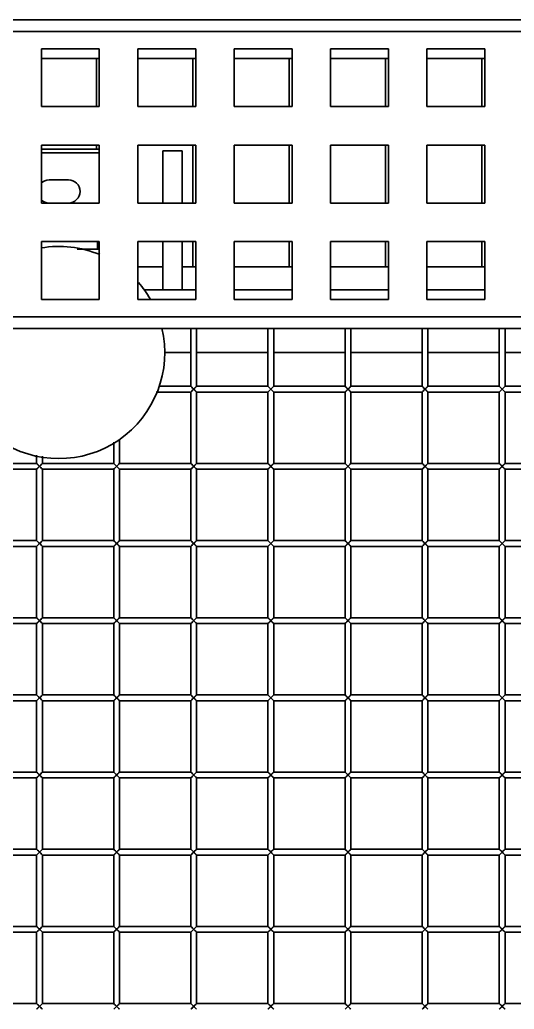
# Model space of a CAD drawing. Header units: millimetres. Extents: x 32496 to 166256, y 3504 to 23939.
# Drawn here: x 72373 to 72629, y 14210 to 14723 of the extents above; entities that cross this region are included whole.
import ezdxf

# ---------------------------------------------------------------- set-up
doc = ezdxf.new("R2010")
doc.units = ezdxf.units.MM
doc.layers.get('0').update_dxf_attribs({"lineweight": 35})

# ---------------------------------------------------------------- blocks, each defined once
blk = doc.blocks.new('8-1250')
at = {"linetype": 'Continuous'}
for p, q in [((-300.63, -32248.79), (-926.63, -32248.79)), ((-926.63, -32254.79), (-300.63, -32254.79)), ((-662.13, -32293.79), (-662.13, -32263.79)), ((-662.13, -32263.79), (-632.13, -32263.79)), ((-632.13, -32263.79), (-632.13, -32293.79)), ((-612.13, -32293.79), (-612.13, -32263.79)), ((-612.13, -32263.79), (-582.13, -32263.79)), ((-582.13, -32263.79), (-582.13, -32293.79)), ((-562.13, -32293.79), (-562.13, -32263.79)), ((-562.13, -32263.79), (-532.13, -32263.79)), ((-532.13, -32263.79), (-532.13, -32293.79)), ((-512.13, -32263.79), (-482.13, -32263.79)), ((-512.13, -32293.79), (-512.13, -32263.79)), ((-482.13, -32263.79), (-482.13, -32293.79)), ((-462.13, -32263.79), (-432.13, -32263.79)), ((-462.13, -32293.79), (-462.13, -32263.79)), ((-432.13, -32263.79), (-432.13, -32293.79)), ((-632.13, -32268.79), (-662.13, -32268.79)), ((-633.63, -32268.79), (-633.63, -32293.79)), ((-582.13, -32268.79), (-612.13, -32268.79)), ((-583.63, -32268.79), (-583.63, -32293.79)), ((-532.13, -32268.79), (-562.13, -32268.79)), ((-533.63, -32268.79), (-533.63, -32293.79)), ((-482.13, -32268.79), (-512.13, -32268.79)), ((-483.63, -32268.79), (-483.63, -32293.79)), ((-432.13, -32268.79), (-462.13, -32268.79)), ((-433.63, -32268.79), (-433.63, -32293.79)), ((-632.13, -32293.79), (-662.13, -32293.79)), ((-582.13, -32293.79), (-612.13, -32293.79)), ((-532.13, -32293.79), (-562.13, -32293.79)), ((-482.13, -32293.79), (-512.13, -32293.79)), ((-432.13, -32293.79), (-462.13, -32293.79)), ((-662.13, -32343.79), (-662.13, -32313.79)), ((-662.13, -32313.79), (-632.13, -32313.79)), ((-633.63, -32313.79), (-633.63, -32315.79)), ((-632.13, -32313.79), (-632.13, -32343.79)), ((-612.13, -32343.79), (-612.13, -32313.79)), ((-612.13, -32313.79), (-582.13, -32313.79)), ((-583.63, -32313.79), (-583.63, -32343.79)), ((-582.13, -32313.79), (-582.13, -32343.79)), ((-562.13, -32343.79), (-562.13, -32313.79)), ((-562.13, -32313.79), (-532.13, -32313.79)), ((-533.63, -32313.79), (-533.63, -32343.79)), ((-532.13, -32313.79), (-532.13, -32343.79)), ((-512.13, -32313.79), (-482.13, -32313.79)), ((-512.13, -32343.79), (-512.13, -32313.79)), ((-483.63, -32313.79), (-483.63, -32343.79)), ((-482.13, -32313.79), (-482.13, -32343.79)), ((-462.13, -32313.79), (-432.13, -32313.79)), ((-462.13, -32343.79), (-462.13, -32313.79)), ((-433.63, -32313.79), (-433.63, -32343.79)), ((-432.13, -32313.79), (-432.13, -32343.79)), ((-662.13, -32315.79), (-632.13, -32315.79)), ((-662.13, -32317.79), (-633.13, -32317.79)), ((-599.13, -32316.79), (-599.13, -32343.79)), ((-589.13, -32316.79), (-599.13, -32316.79)), ((-589.13, -32343.79), (-589.13, -32316.79)), ((-648.13, -32331.79), (-658.13, -32331.79)), ((-632.13, -32343.79), (-662.13, -32343.79)), ((-582.13, -32343.79), (-612.13, -32343.79)), ((-532.13, -32343.79), (-562.13, -32343.79)), ((-482.13, -32343.79), (-512.13, -32343.79)), ((-432.13, -32343.79), (-462.13, -32343.79)), ((-662.13, -32393.79), (-662.13, -32363.79)), ((-662.13, -32363.79), (-632.13, -32363.79)), ((-633.13, -32367.79), (-633.13, -32363.79)), ((-632.13, -32363.79), (-632.13, -32393.79)), ((-612.13, -32393.79), (-612.13, -32363.79)), ((-612.13, -32363.79), (-582.13, -32363.79)), ((-599.13, -32363.79), (-599.13, -32388.79)), ((-589.13, -32363.79), (-589.13, -32388.79)), ((-583.63, -32363.79), (-583.63, -32376.79)), ((-582.13, -32363.79), (-582.13, -32393.79)), ((-562.13, -32393.79), (-562.13, -32363.79)), ((-562.13, -32363.79), (-532.13, -32363.79)), ((-533.63, -32363.79), (-533.63, -32376.79)), ((-532.13, -32363.79), (-532.13, -32393.79)), ((-512.13, -32363.79), (-482.13, -32363.79)), ((-512.13, -32393.79), (-512.13, -32363.79)), ((-483.63, -32363.79), (-483.63, -32376.79)), ((-482.13, -32363.79), (-482.13, -32393.79)), ((-462.13, -32363.79), (-432.13, -32363.79)), ((-462.13, -32393.79), (-462.13, -32363.79)), ((-433.63, -32363.79), (-433.63, -32376.79)), ((-432.13, -32363.79), (-432.13, -32393.79)), ((-643.61, -32367.79), (-632.13, -32367.79)), ((-612.13, -32376.79), (-599.13, -32376.79)), ((-589.13, -32376.79), (-582.13, -32376.79)), ((-562.13, -32376.79), (-532.13, -32376.79)), ((-512.13, -32376.79), (-482.13, -32376.79)), ((-462.13, -32376.79), (-432.13, -32376.79)), ((-608.8, -32388.79), (-582.13, -32388.79)), ((-562.13, -32388.79), (-532.13, -32388.79)), ((-512.13, -32388.79), (-482.13, -32388.79)), ((-462.13, -32388.79), (-432.13, -32388.79)), ((-632.13, -32393.79), (-662.13, -32393.79)), ((-582.13, -32393.79), (-612.13, -32393.79)), ((-532.13, -32393.79), (-562.13, -32393.79)), ((-482.13, -32393.79), (-512.13, -32393.79)), ((-432.13, -32393.79), (-462.13, -32393.79)), ((-300.63, -32402.79), (-926.63, -32402.79)), ((-926.63, -32408.79), (-300.63, -32408.79)), ((-584.63, -32408.79), (-584.63, -32438.79)), ((-581.63, -32408.79), (-581.63, -32438.79)), ((-544.63, -32408.79), (-544.63, -32438.79)), ((-541.63, -32408.79), (-541.63, -32438.79)), ((-504.63, -32408.79), (-504.63, -32438.79)), ((-501.63, -32408.79), (-501.63, -32438.79)), ((-464.63, -32408.79), (-464.63, -32438.79)), ((-461.63, -32408.79), (-461.63, -32438.79)), ((-424.63, -32408.79), (-424.63, -32438.79)), ((-421.63, -32408.79), (-421.63, -32438.79)), ((-584.63, -32421.29), (-598.13, -32421.29)), ((-544.63, -32421.29), (-581.63, -32421.29)), ((-504.63, -32421.29), (-541.63, -32421.29)), ((-464.63, -32421.29), (-501.63, -32421.29)), ((-424.63, -32421.29), (-461.63, -32421.29)), ((-393.13, -32421.29), (-421.63, -32421.29)), ((-602.59, -32441.79), (-584.63, -32441.79)), ((-601.05, -32438.79), (-584.63, -32438.79)), ((-584.63, -32441.79), (-581.63, -32438.79)), ((-584.63, -32438.79), (-581.63, -32441.79)), ((-584.63, -32441.79), (-584.63, -32478.79)), ((-581.63, -32438.79), (-544.63, -32438.79)), ((-581.63, -32441.79), (-581.63, -32478.79)), ((-581.63, -32441.79), (-544.63, -32441.79)), ((-544.63, -32441.79), (-541.63, -32438.79)), ((-544.63, -32438.79), (-541.63, -32441.79)), ((-544.63, -32441.79), (-544.63, -32478.79)), ((-541.63, -32438.79), (-504.63, -32438.79)), ((-541.63, -32441.79), (-504.63, -32441.79)), ((-541.63, -32441.79), (-541.63, -32478.79)), ((-504.63, -32441.79), (-501.63, -32438.79)), ((-504.63, -32438.79), (-501.63, -32441.79)), ((-504.63, -32441.79), (-504.63, -32478.79)), ((-501.63, -32438.79), (-464.63, -32438.79)), ((-501.63, -32441.79), (-464.63, -32441.79)), ((-501.63, -32441.79), (-501.63, -32478.79)), ((-464.63, -32441.79), (-461.63, -32438.79)), ((-464.63, -32438.79), (-461.63, -32441.79)), ((-464.63, -32441.79), (-464.63, -32478.79)), ((-461.63, -32438.79), (-424.63, -32438.79)), ((-461.63, -32441.79), (-424.63, -32441.79)), ((-461.63, -32441.79), (-461.63, -32478.79)), ((-424.63, -32441.79), (-421.63, -32438.79)), ((-424.63, -32438.79), (-421.63, -32441.79)), ((-424.63, -32441.79), (-424.63, -32478.79)), ((-421.63, -32438.79), (-384.63, -32438.79)), ((-421.63, -32441.79), (-384.63, -32441.79)), ((-421.63, -32441.79), (-421.63, -32478.79)), ((-624.63, -32467.74), (-624.63, -32478.79)), ((-621.63, -32466.2), (-621.63, -32478.79)), ((-701.63, -32478.79), (-664.63, -32478.79)), ((-664.63, -32474.48), (-664.63, -32478.79)), ((-664.63, -32481.79), (-661.63, -32478.79)), ((-664.63, -32478.79), (-661.63, -32481.79)), ((-661.63, -32474.95), (-661.63, -32478.79)), ((-661.63, -32478.79), (-624.63, -32478.79)), ((-624.63, -32481.79), (-621.63, -32478.79)), ((-624.63, -32478.79), (-621.63, -32481.79)), ((-621.63, -32478.79), (-584.63, -32478.79)), ((-584.63, -32481.79), (-581.63, -32478.79)), ((-584.63, -32478.79), (-581.63, -32481.79)), ((-581.63, -32478.79), (-544.63, -32478.79)), ((-544.63, -32481.79), (-541.63, -32478.79)), ((-544.63, -32478.79), (-541.63, -32481.79)), ((-541.63, -32478.79), (-504.63, -32478.79)), ((-504.63, -32481.79), (-501.63, -32478.79)), ((-504.63, -32478.79), (-501.63, -32481.79)), ((-501.63, -32478.79), (-464.63, -32478.79)), ((-464.63, -32481.79), (-461.63, -32478.79)), ((-464.63, -32478.79), (-461.63, -32481.79)), ((-461.63, -32478.79), (-424.63, -32478.79)), ((-424.63, -32481.79), (-421.63, -32478.79)), ((-424.63, -32478.79), (-421.63, -32481.79)), ((-421.63, -32478.79), (-384.63, -32478.79)), ((-701.63, -32481.79), (-664.63, -32481.79)), ((-664.63, -32481.79), (-664.63, -32518.79)), ((-661.63, -32481.79), (-661.63, -32518.79)), ((-661.63, -32481.79), (-624.63, -32481.79)), ((-624.63, -32481.79), (-624.63, -32518.79)), ((-621.63, -32481.79), (-621.63, -32518.79)), ((-621.63, -32481.79), (-584.63, -32481.79)), ((-584.63, -32481.79), (-584.63, -32518.79)), ((-581.63, -32481.79), (-581.63, -32518.79)), ((-581.63, -32481.79), (-544.63, -32481.79)), ((-544.63, -32481.79), (-544.63, -32518.79)), ((-541.63, -32481.79), (-504.63, -32481.79)), ((-541.63, -32481.79), (-541.63, -32518.79)), ((-504.63, -32481.79), (-504.63, -32518.79)), ((-501.63, -32481.79), (-464.63, -32481.79)), ((-501.63, -32481.79), (-501.63, -32518.79)), ((-464.63, -32481.79), (-464.63, -32518.79)), ((-461.63, -32481.79), (-424.63, -32481.79)), ((-461.63, -32481.79), (-461.63, -32518.79)), ((-424.63, -32481.79), (-424.63, -32518.79)), ((-421.63, -32481.79), (-384.63, -32481.79)), ((-421.63, -32481.79), (-421.63, -32518.79)), ((-701.63, -32518.79), (-664.63, -32518.79)), ((-664.63, -32521.79), (-661.63, -32518.79)), ((-664.63, -32518.79), (-661.63, -32521.79)), ((-661.63, -32518.79), (-624.63, -32518.79)), ((-624.63, -32521.79), (-621.63, -32518.79)), ((-624.63, -32518.79), (-621.63, -32521.79)), ((-621.63, -32518.79), (-584.63, -32518.79)), ((-584.63, -32521.79), (-581.63, -32518.79)), ((-584.63, -32518.79), (-581.63, -32521.79)), ((-581.63, -32518.79), (-544.63, -32518.79)), ((-544.63, -32521.79), (-541.63, -32518.79)), ((-544.63, -32518.79), (-541.63, -32521.79)), ((-541.63, -32518.79), (-504.63, -32518.79)), ((-504.63, -32521.79), (-501.63, -32518.79)), ((-504.63, -32518.79), (-501.63, -32521.79)), ((-501.63, -32518.79), (-464.63, -32518.79)), ((-464.63, -32521.79), (-461.63, -32518.79)), ((-464.63, -32518.79), (-461.63, -32521.79)), ((-461.63, -32518.79), (-424.63, -32518.79)), ((-424.63, -32521.79), (-421.63, -32518.79)), ((-424.63, -32518.79), (-421.63, -32521.79)), ((-421.63, -32518.79), (-384.63, -32518.79)), ((-701.63, -32521.79), (-664.63, -32521.79)), ((-664.63, -32521.79), (-664.63, -32558.79)), ((-661.63, -32521.79), (-661.63, -32558.79)), ((-661.63, -32521.79), (-624.63, -32521.79)), ((-624.63, -32521.79), (-624.63, -32558.79)), ((-621.63, -32521.79), (-621.63, -32558.79)), ((-621.63, -32521.79), (-584.63, -32521.79)), ((-584.63, -32521.79), (-584.63, -32558.79)), ((-581.63, -32521.79), (-581.63, -32558.79)), ((-581.63, -32521.79), (-544.63, -32521.79)), ((-544.63, -32521.79), (-544.63, -32558.79)), ((-541.63, -32521.79), (-504.63, -32521.79)), ((-541.63, -32521.79), (-541.63, -32558.79)), ((-504.63, -32521.79), (-504.63, -32558.79)), ((-501.63, -32521.79), (-464.63, -32521.79)), ((-501.63, -32521.79), (-501.63, -32558.79)), ((-464.63, -32521.79), (-464.63, -32558.79)), ((-461.63, -32521.79), (-424.63, -32521.79)), ((-461.63, -32521.79), (-461.63, -32558.79)), ((-424.63, -32521.79), (-424.63, -32558.79)), ((-421.63, -32521.79), (-384.63, -32521.79)), ((-421.63, -32521.79), (-421.63, -32558.79)), ((-701.63, -32558.79), (-664.63, -32558.79)), ((-664.63, -32561.79), (-661.63, -32558.79)), ((-664.63, -32558.79), (-661.63, -32561.79)), ((-661.63, -32558.79), (-624.63, -32558.79)), ((-624.63, -32561.79), (-621.63, -32558.79)), ((-624.63, -32558.79), (-621.63, -32561.79)), ((-621.63, -32558.79), (-584.63, -32558.79)), ((-584.63, -32561.79), (-581.63, -32558.79)), ((-584.63, -32558.79), (-581.63, -32561.79)), ((-581.63, -32558.79), (-544.63, -32558.79)), ((-544.63, -32561.79), (-541.63, -32558.79)), ((-544.63, -32558.79), (-541.63, -32561.79)), ((-541.63, -32558.79), (-504.63, -32558.79)), ((-504.63, -32561.79), (-501.63, -32558.79)), ((-504.63, -32558.79), (-501.63, -32561.79)), ((-501.63, -32558.79), (-464.63, -32558.79)), ((-464.63, -32561.79), (-461.63, -32558.79)), ((-464.63, -32558.79), (-461.63, -32561.79)), ((-461.63, -32558.79), (-424.63, -32558.79)), ((-424.63, -32561.79), (-421.63, -32558.79)), ((-424.63, -32558.79), (-421.63, -32561.79)), ((-421.63, -32558.79), (-384.63, -32558.79)), ((-701.63, -32561.79), (-664.63, -32561.79)), ((-664.63, -32561.79), (-664.63, -32598.79)), ((-661.63, -32561.79), (-624.63, -32561.79)), ((-661.63, -32561.79), (-661.63, -32598.79)), ((-624.63, -32561.79), (-624.63, -32598.79)), ((-621.63, -32561.79), (-584.63, -32561.79)), ((-621.63, -32561.79), (-621.63, -32598.79)), ((-584.63, -32561.79), (-584.63, -32598.79)), ((-581.63, -32561.79), (-544.63, -32561.79)), ((-581.63, -32561.79), (-581.63, -32598.79)), ((-544.63, -32561.79), (-544.63, -32598.79)), ((-541.63, -32561.79), (-504.63, -32561.79)), ((-541.63, -32561.79), (-541.63, -32598.79)), ((-504.63, -32561.79), (-504.63, -32598.79)), ((-501.63, -32561.79), (-464.63, -32561.79)), ((-501.63, -32561.79), (-501.63, -32598.79)), ((-464.63, -32561.79), (-464.63, -32598.79)), ((-461.63, -32561.79), (-424.63, -32561.79)), ((-461.63, -32561.79), (-461.63, -32598.79)), ((-424.63, -32561.79), (-424.63, -32598.79)), ((-421.63, -32561.79), (-384.63, -32561.79)), ((-421.63, -32561.79), (-421.63, -32598.79)), ((-701.63, -32598.79), (-664.63, -32598.79)), ((-701.63, -32601.79), (-664.63, -32601.79)), ((-664.63, -32601.79), (-661.63, -32598.79)), ((-664.63, -32598.79), (-661.63, -32601.79)), ((-664.63, -32601.79), (-664.63, -32638.79)), ((-661.63, -32598.79), (-624.63, -32598.79)), ((-661.63, -32601.79), (-624.63, -32601.79)), ((-661.63, -32601.79), (-661.63, -32638.79)), ((-624.63, -32601.79), (-621.63, -32598.79)), ((-624.63, -32598.79), (-621.63, -32601.79)), ((-624.63, -32601.79), (-624.63, -32638.79)), ((-621.63, -32598.79), (-584.63, -32598.79)), ((-621.63, -32601.79), (-584.63, -32601.79)), ((-621.63, -32601.79), (-621.63, -32638.79)), ((-584.63, -32601.79), (-581.63, -32598.79)), ((-584.63, -32598.79), (-581.63, -32601.79)), ((-584.63, -32601.79), (-584.63, -32638.79)), ((-581.63, -32598.79), (-544.63, -32598.79)), ((-581.63, -32601.79), (-544.63, -32601.79)), ((-581.63, -32601.79), (-581.63, -32638.79)), ((-544.63, -32601.79), (-541.63, -32598.79)), ((-544.63, -32598.79), (-541.63, -32601.79)), ((-544.63, -32601.79), (-544.63, -32638.79)), ((-541.63, -32598.79), (-504.63, -32598.79)), ((-541.63, -32601.79), (-504.63, -32601.79)), ((-541.63, -32601.79), (-541.63, -32638.79)), ((-504.63, -32601.79), (-501.63, -32598.79)), ((-504.63, -32598.79), (-501.63, -32601.79)), ((-504.63, -32601.79), (-504.63, -32638.79)), ((-501.63, -32598.79), (-464.63, -32598.79)), ((-501.63, -32601.79), (-464.63, -32601.79)), ((-501.63, -32601.79), (-501.63, -32638.79)), ((-464.63, -32601.79), (-461.63, -32598.79)), ((-464.63, -32598.79), (-461.63, -32601.79)), ((-464.63, -32601.79), (-464.63, -32638.79)), ((-461.63, -32598.79), (-424.63, -32598.79)), ((-461.63, -32601.79), (-424.63, -32601.79)), ((-461.63, -32601.79), (-461.63, -32638.79)), ((-424.63, -32601.79), (-421.63, -32598.79)), ((-424.63, -32598.79), (-421.63, -32601.79)), ((-424.63, -32601.79), (-424.63, -32638.79)), ((-421.63, -32598.79), (-384.63, -32598.79)), ((-421.63, -32601.79), (-384.63, -32601.79)), ((-421.63, -32601.79), (-421.63, -32638.79)), ((-701.63, -32638.79), (-664.63, -32638.79)), ((-701.63, -32641.79), (-664.63, -32641.79)), ((-664.63, -32641.79), (-661.63, -32638.79)), ((-664.63, -32638.79), (-661.63, -32641.79)), ((-664.63, -32641.79), (-664.63, -32678.79)), ((-661.63, -32638.79), (-624.63, -32638.79)), ((-661.63, -32641.79), (-624.63, -32641.79)), ((-661.63, -32641.79), (-661.63, -32678.79)), ((-624.63, -32641.79), (-621.63, -32638.79)), ((-624.63, -32638.79), (-621.63, -32641.79)), ((-624.63, -32641.79), (-624.63, -32678.79)), ((-621.63, -32638.79), (-584.63, -32638.79)), ((-621.63, -32641.79), (-584.63, -32641.79)), ((-621.63, -32641.79), (-621.63, -32678.79)), ((-584.63, -32641.79), (-581.63, -32638.79)), ((-584.63, -32638.79), (-581.63, -32641.79)), ((-584.63, -32641.79), (-584.63, -32678.79)), ((-581.63, -32638.79), (-544.63, -32638.79)), ((-581.63, -32641.79), (-544.63, -32641.79)), ((-581.63, -32641.79), (-581.63, -32678.79)), ((-544.63, -32641.79), (-541.63, -32638.79)), ((-544.63, -32638.79), (-541.63, -32641.79)), ((-544.63, -32641.79), (-544.63, -32678.79)), ((-541.63, -32638.79), (-504.63, -32638.79)), ((-541.63, -32641.79), (-504.63, -32641.79)), ((-541.63, -32641.79), (-541.63, -32678.79)), ((-504.63, -32641.79), (-501.63, -32638.79)), ((-504.63, -32638.79), (-501.63, -32641.79)), ((-504.63, -32641.79), (-504.63, -32678.79)), ((-501.63, -32638.79), (-464.63, -32638.79)), ((-501.63, -32641.79), (-464.63, -32641.79)), ((-501.63, -32641.79), (-501.63, -32678.79)), ((-464.63, -32641.79), (-461.63, -32638.79)), ((-464.63, -32638.79), (-461.63, -32641.79)), ((-464.63, -32641.79), (-464.63, -32678.79)), ((-461.63, -32638.79), (-424.63, -32638.79)), ((-461.63, -32641.79), (-424.63, -32641.79)), ((-461.63, -32641.79), (-461.63, -32678.79)), ((-424.63, -32641.79), (-421.63, -32638.79)), ((-424.63, -32638.79), (-421.63, -32641.79)), ((-424.63, -32641.79), (-424.63, -32678.79)), ((-421.63, -32638.79), (-384.63, -32638.79)), ((-421.63, -32641.79), (-384.63, -32641.79)), ((-421.63, -32641.79), (-421.63, -32678.79)), ((-701.63, -32678.79), (-664.63, -32678.79)), ((-664.63, -32681.79), (-661.63, -32678.79)), ((-664.63, -32678.79), (-661.63, -32681.79)), ((-661.63, -32678.79), (-624.63, -32678.79)), ((-624.63, -32681.79), (-621.63, -32678.79)), ((-624.63, -32678.79), (-621.63, -32681.79)), ((-621.63, -32678.79), (-584.63, -32678.79)), ((-584.63, -32681.79), (-581.63, -32678.79)), ((-584.63, -32678.79), (-581.63, -32681.79)), ((-581.63, -32678.79), (-544.63, -32678.79)), ((-544.63, -32681.79), (-541.63, -32678.79)), ((-544.63, -32678.79), (-541.63, -32681.79)), ((-541.63, -32678.79), (-504.63, -32678.79)), ((-504.63, -32681.79), (-501.63, -32678.79)), ((-504.63, -32678.79), (-501.63, -32681.79)), ((-501.63, -32678.79), (-464.63, -32678.79)), ((-464.63, -32681.79), (-461.63, -32678.79)), ((-464.63, -32678.79), (-461.63, -32681.79)), ((-461.63, -32678.79), (-424.63, -32678.79)), ((-424.63, -32681.79), (-421.63, -32678.79)), ((-424.63, -32678.79), (-421.63, -32681.79)), ((-421.63, -32678.79), (-384.63, -32678.79)), ((-701.63, -32681.79), (-664.63, -32681.79)), ((-664.63, -32681.79), (-664.63, -32718.79)), ((-661.63, -32681.79), (-624.63, -32681.79)), ((-661.63, -32681.79), (-661.63, -32718.79)), ((-624.63, -32681.79), (-624.63, -32718.79)), ((-621.63, -32681.79), (-584.63, -32681.79)), ((-621.63, -32681.79), (-621.63, -32718.79)), ((-584.63, -32681.79), (-584.63, -32718.79)), ((-581.63, -32681.79), (-544.63, -32681.79)), ((-581.63, -32681.79), (-581.63, -32718.79)), ((-544.63, -32681.79), (-544.63, -32718.79)), ((-541.63, -32681.79), (-504.63, -32681.79)), ((-541.63, -32681.79), (-541.63, -32718.79)), ((-504.63, -32681.79), (-504.63, -32718.79)), ((-501.63, -32681.79), (-464.63, -32681.79)), ((-501.63, -32681.79), (-501.63, -32718.79)), ((-464.63, -32681.79), (-464.63, -32718.79)), ((-461.63, -32681.79), (-424.63, -32681.79)), ((-461.63, -32681.79), (-461.63, -32718.79)), ((-424.63, -32681.79), (-424.63, -32718.79)), ((-421.63, -32681.79), (-384.63, -32681.79)), ((-421.63, -32681.79), (-421.63, -32718.79)), ((-701.63, -32718.79), (-664.63, -32718.79)), ((-664.63, -32721.79), (-661.63, -32718.79)), ((-664.63, -32718.79), (-661.63, -32721.79)), ((-661.63, -32718.79), (-624.63, -32718.79)), ((-624.63, -32721.79), (-621.63, -32718.79)), ((-624.63, -32718.79), (-621.63, -32721.79)), ((-621.63, -32718.79), (-584.63, -32718.79)), ((-584.63, -32721.79), (-581.63, -32718.79)), ((-584.63, -32718.79), (-581.63, -32721.79)), ((-581.63, -32718.79), (-544.63, -32718.79)), ((-544.63, -32721.79), (-541.63, -32718.79)), ((-544.63, -32718.79), (-541.63, -32721.79)), ((-541.63, -32718.79), (-504.63, -32718.79)), ((-504.63, -32721.79), (-501.63, -32718.79)), ((-504.63, -32718.79), (-501.63, -32721.79)), ((-501.63, -32718.79), (-464.63, -32718.79)), ((-464.63, -32721.79), (-461.63, -32718.79)), ((-464.63, -32718.79), (-461.63, -32721.79)), ((-461.63, -32718.79), (-424.63, -32718.79)), ((-424.63, -32721.79), (-421.63, -32718.79)), ((-424.63, -32718.79), (-421.63, -32721.79)), ((-421.63, -32718.79), (-384.63, -32718.79)), ((-701.63, -32721.79), (-664.63, -32721.79)), ((-664.63, -32721.79), (-664.63, -32758.79)), ((-661.63, -32721.79), (-624.63, -32721.79)), ((-661.63, -32721.79), (-661.63, -32758.79)), ((-624.63, -32721.79), (-624.63, -32758.79)), ((-621.63, -32721.79), (-584.63, -32721.79)), ((-621.63, -32721.79), (-621.63, -32758.79)), ((-584.63, -32721.79), (-584.63, -32758.79)), ((-581.63, -32721.79), (-544.63, -32721.79)), ((-581.63, -32721.79), (-581.63, -32758.79)), ((-544.63, -32721.79), (-544.63, -32758.79)), ((-541.63, -32721.79), (-504.63, -32721.79)), ((-541.63, -32721.79), (-541.63, -32758.79)), ((-504.63, -32721.79), (-504.63, -32758.79)), ((-501.63, -32721.79), (-464.63, -32721.79)), ((-501.63, -32721.79), (-501.63, -32758.79)), ((-464.63, -32721.79), (-464.63, -32758.79)), ((-461.63, -32721.79), (-424.63, -32721.79)), ((-461.63, -32721.79), (-461.63, -32758.79)), ((-424.63, -32721.79), (-424.63, -32758.79)), ((-421.63, -32721.79), (-384.63, -32721.79)), ((-421.63, -32721.79), (-421.63, -32758.79)), ((-701.63, -32758.79), (-664.63, -32758.79)), ((-664.63, -32761.79), (-661.63, -32758.79)), ((-664.63, -32758.79), (-661.63, -32761.79)), ((-661.63, -32758.79), (-624.63, -32758.79)), ((-624.63, -32761.79), (-621.63, -32758.79)), ((-624.63, -32758.79), (-621.63, -32761.79)), ((-621.63, -32758.79), (-584.63, -32758.79)), ((-584.63, -32761.79), (-581.63, -32758.79)), ((-584.63, -32758.79), (-581.63, -32761.79)), ((-581.63, -32758.79), (-544.63, -32758.79)), ((-544.63, -32761.79), (-541.63, -32758.79)), ((-544.63, -32758.79), (-541.63, -32761.79)), ((-541.63, -32758.79), (-504.63, -32758.79)), ((-504.63, -32761.79), (-501.63, -32758.79)), ((-504.63, -32758.79), (-501.63, -32761.79)), ((-501.63, -32758.79), (-464.63, -32758.79)), ((-464.63, -32761.79), (-461.63, -32758.79)), ((-464.63, -32758.79), (-461.63, -32761.79)), ((-461.63, -32758.79), (-424.63, -32758.79)), ((-424.63, -32761.79), (-421.63, -32758.79)), ((-424.63, -32758.79), (-421.63, -32761.79)), ((-421.63, -32758.79), (-384.63, -32758.79))]:
    blk.add_line(p, q, dxfattribs=at)
for points in [[(-584.63, -32438.79), (-584.2, -32439.22), (-583.71, -32439.71), (-582.54, -32440.88)], [(-583.13, -32440.29), (-583.72, -32440.88), (-584.19, -32441.35), (-584.51, -32441.67)], [(-583.13, -32440.29), (-582.54, -32439.7), (-582.07, -32439.23), (-581.74, -32438.9)], [(-581.74, -32441.67), (-582.07, -32441.35), (-582.54, -32440.88)], [(-544.63, -32438.79), (-544.2, -32439.22), (-543.71, -32439.71), (-542.54, -32440.88)], [(-543.13, -32440.29), (-543.72, -32440.88), (-544.19, -32441.35), (-544.51, -32441.67)], [(-543.13, -32440.29), (-542.54, -32439.7), (-542.07, -32439.23), (-541.74, -32438.9)], [(-541.74, -32441.67), (-542.07, -32441.35), (-542.54, -32440.88)], [(-504.63, -32438.79), (-504.2, -32439.22), (-503.71, -32439.71), (-502.54, -32440.88)], [(-503.13, -32440.29), (-503.72, -32440.88), (-504.19, -32441.35), (-504.51, -32441.67)], [(-503.13, -32440.29), (-502.54, -32439.7), (-502.07, -32439.23), (-501.74, -32438.9)], [(-501.74, -32441.67), (-502.07, -32441.35), (-502.54, -32440.88)], [(-464.63, -32438.79), (-464.2, -32439.22), (-463.71, -32439.71), (-462.54, -32440.88)], [(-463.13, -32440.29), (-463.72, -32440.88), (-464.19, -32441.35), (-464.51, -32441.67)], [(-463.13, -32440.29), (-462.54, -32439.7), (-462.07, -32439.23), (-461.74, -32438.9)], [(-461.74, -32441.67), (-462.07, -32441.35), (-462.54, -32440.88)], [(-424.63, -32438.79), (-424.2, -32439.22), (-423.71, -32439.71), (-422.54, -32440.88)], [(-423.13, -32440.29), (-423.72, -32440.88), (-424.19, -32441.35), (-424.51, -32441.67)], [(-423.13, -32440.29), (-422.54, -32439.7), (-422.07, -32439.23), (-421.74, -32438.9)], [(-421.74, -32441.67), (-422.07, -32441.35), (-422.54, -32440.88)], [(-664.63, -32478.79), (-664.2, -32479.22), (-663.71, -32479.71), (-662.54, -32480.88)], [(-663.13, -32480.29), (-662.54, -32479.7), (-662.07, -32479.23), (-661.74, -32478.9)], [(-624.63, -32478.79), (-624.2, -32479.22), (-623.71, -32479.71), (-622.54, -32480.88)], [(-623.13, -32480.29), (-622.54, -32479.7), (-622.07, -32479.23), (-621.74, -32478.9)], [(-584.63, -32478.79), (-584.2, -32479.22), (-583.71, -32479.71), (-582.54, -32480.88)], [(-583.13, -32480.29), (-582.54, -32479.7), (-582.07, -32479.23), (-581.74, -32478.9)], [(-544.63, -32478.79), (-544.2, -32479.22), (-543.71, -32479.71), (-542.54, -32480.88)], [(-543.13, -32480.29), (-542.54, -32479.7), (-542.07, -32479.23), (-541.74, -32478.9)], [(-504.63, -32478.79), (-504.2, -32479.22), (-503.71, -32479.71), (-502.54, -32480.88)], [(-503.13, -32480.29), (-502.54, -32479.7), (-502.07, -32479.23), (-501.74, -32478.9)], [(-464.63, -32478.79), (-464.2, -32479.22), (-463.71, -32479.71), (-462.54, -32480.88)], [(-463.13, -32480.29), (-462.54, -32479.7), (-462.07, -32479.23), (-461.74, -32478.9)], [(-424.63, -32478.79), (-424.2, -32479.22), (-423.71, -32479.71), (-422.54, -32480.88)], [(-423.13, -32480.29), (-422.54, -32479.7), (-422.07, -32479.23), (-421.74, -32478.9)], [(-663.13, -32480.29), (-663.72, -32480.88), (-664.19, -32481.35), (-664.51, -32481.67)], [(-661.74, -32481.67), (-662.07, -32481.35), (-662.54, -32480.88)], [(-623.13, -32480.29), (-623.72, -32480.88), (-624.19, -32481.35), (-624.51, -32481.67)], [(-621.74, -32481.67), (-622.07, -32481.35), (-622.54, -32480.88)], [(-583.13, -32480.29), (-583.72, -32480.88), (-584.19, -32481.35), (-584.51, -32481.67)], [(-581.74, -32481.67), (-582.07, -32481.35), (-582.54, -32480.88)], [(-543.13, -32480.29), (-543.72, -32480.88), (-544.19, -32481.35), (-544.51, -32481.67)], [(-541.74, -32481.67), (-542.07, -32481.35), (-542.54, -32480.88)], [(-503.13, -32480.29), (-503.72, -32480.88), (-504.19, -32481.35), (-504.51, -32481.67)], [(-501.74, -32481.67), (-502.07, -32481.35), (-502.54, -32480.88)], [(-463.13, -32480.29), (-463.72, -32480.88), (-464.19, -32481.35), (-464.51, -32481.67)], [(-461.74, -32481.67), (-462.07, -32481.35), (-462.54, -32480.88)], [(-423.13, -32480.29), (-423.72, -32480.88), (-424.19, -32481.35), (-424.51, -32481.67)], [(-421.74, -32481.67), (-422.07, -32481.35), (-422.54, -32480.88)], [(-664.63, -32518.79), (-664.2, -32519.22), (-663.71, -32519.71), (-662.54, -32520.88)], [(-663.13, -32520.29), (-663.72, -32520.88), (-664.19, -32521.35), (-664.51, -32521.67)], [(-663.13, -32520.29), (-662.54, -32519.7), (-662.07, -32519.23), (-661.74, -32518.9)], [(-624.63, -32518.79), (-624.2, -32519.22), (-623.71, -32519.71), (-622.54, -32520.88)], [(-623.13, -32520.29), (-623.72, -32520.88), (-624.19, -32521.35), (-624.51, -32521.67)], [(-623.13, -32520.29), (-622.54, -32519.7), (-622.07, -32519.23), (-621.74, -32518.9)], [(-584.63, -32518.79), (-584.2, -32519.22), (-583.71, -32519.71), (-582.54, -32520.88)], [(-583.13, -32520.29), (-583.72, -32520.88), (-584.19, -32521.35), (-584.51, -32521.67)], [(-583.13, -32520.29), (-582.54, -32519.7), (-582.07, -32519.23), (-581.74, -32518.9)], [(-544.63, -32518.79), (-544.2, -32519.22), (-543.71, -32519.71), (-542.54, -32520.88)], [(-543.13, -32520.29), (-543.72, -32520.88), (-544.19, -32521.35), (-544.51, -32521.67)], [(-543.13, -32520.29), (-542.54, -32519.7), (-542.07, -32519.23), (-541.74, -32518.9)], [(-504.63, -32518.79), (-504.2, -32519.22), (-503.71, -32519.71), (-502.54, -32520.88)], [(-503.13, -32520.29), (-503.72, -32520.88), (-504.19, -32521.35), (-504.51, -32521.67)], [(-503.13, -32520.29), (-502.54, -32519.7), (-502.07, -32519.23), (-501.74, -32518.9)], [(-464.63, -32518.79), (-464.2, -32519.22), (-463.71, -32519.71), (-462.54, -32520.88)], [(-463.13, -32520.29), (-463.72, -32520.88), (-464.19, -32521.35), (-464.51, -32521.67)], [(-463.13, -32520.29), (-462.54, -32519.7), (-462.07, -32519.23), (-461.74, -32518.9)], [(-424.63, -32518.79), (-424.2, -32519.22), (-423.71, -32519.71), (-422.54, -32520.88)], [(-423.13, -32520.29), (-423.72, -32520.88), (-424.19, -32521.35), (-424.51, -32521.67)], [(-423.13, -32520.29), (-422.54, -32519.7), (-422.07, -32519.23), (-421.74, -32518.9)], [(-661.74, -32521.67), (-662.07, -32521.35), (-662.54, -32520.88)], [(-621.74, -32521.67), (-622.07, -32521.35), (-622.54, -32520.88)], [(-581.74, -32521.67), (-582.07, -32521.35), (-582.54, -32520.88)], [(-541.74, -32521.67), (-542.07, -32521.35), (-542.54, -32520.88)], [(-501.74, -32521.67), (-502.07, -32521.35), (-502.54, -32520.88)], [(-461.74, -32521.67), (-462.07, -32521.35), (-462.54, -32520.88)], [(-421.74, -32521.67), (-422.07, -32521.35), (-422.54, -32520.88)], [(-664.63, -32558.79), (-664.2, -32559.22), (-663.71, -32559.71), (-662.54, -32560.88)], [(-663.13, -32560.29), (-663.72, -32560.88), (-664.19, -32561.35), (-664.51, -32561.67)], [(-663.13, -32560.29), (-662.54, -32559.7), (-662.07, -32559.23), (-661.74, -32558.9)], [(-661.74, -32561.67), (-662.07, -32561.35), (-662.54, -32560.88)], [(-624.63, -32558.79), (-624.2, -32559.22), (-623.71, -32559.71), (-622.54, -32560.88)], [(-623.13, -32560.29), (-623.72, -32560.88), (-624.19, -32561.35), (-624.51, -32561.67)], [(-623.13, -32560.29), (-622.54, -32559.7), (-622.07, -32559.23), (-621.74, -32558.9)], [(-621.74, -32561.67), (-622.07, -32561.35), (-622.54, -32560.88)], [(-584.63, -32558.79), (-584.2, -32559.22), (-583.71, -32559.71), (-582.54, -32560.88)], [(-583.13, -32560.29), (-583.72, -32560.88), (-584.19, -32561.35), (-584.51, -32561.67)], [(-583.13, -32560.29), (-582.54, -32559.7), (-582.07, -32559.23), (-581.74, -32558.9)], [(-581.74, -32561.67), (-582.07, -32561.35), (-582.54, -32560.88)], [(-544.63, -32558.79), (-544.2, -32559.22), (-543.71, -32559.71), (-542.54, -32560.88)], [(-543.13, -32560.29), (-543.72, -32560.88), (-544.19, -32561.35), (-544.51, -32561.67)], [(-543.13, -32560.29), (-542.54, -32559.7), (-542.07, -32559.23), (-541.74, -32558.9)], [(-541.74, -32561.67), (-542.07, -32561.35), (-542.54, -32560.88)], [(-504.63, -32558.79), (-504.2, -32559.22), (-503.71, -32559.71), (-502.54, -32560.88)], [(-503.13, -32560.29), (-503.72, -32560.88), (-504.19, -32561.35), (-504.51, -32561.67)], [(-503.13, -32560.29), (-502.54, -32559.7), (-502.07, -32559.23), (-501.74, -32558.9)], [(-501.74, -32561.67), (-502.07, -32561.35), (-502.54, -32560.88)], [(-464.63, -32558.79), (-464.2, -32559.22), (-463.71, -32559.71), (-462.54, -32560.88)], [(-463.13, -32560.29), (-463.72, -32560.88), (-464.19, -32561.35), (-464.51, -32561.67)], [(-463.13, -32560.29), (-462.54, -32559.7), (-462.07, -32559.23), (-461.74, -32558.9)], [(-461.74, -32561.67), (-462.07, -32561.35), (-462.54, -32560.88)], [(-424.63, -32558.79), (-424.2, -32559.22), (-423.71, -32559.71), (-422.54, -32560.88)], [(-423.13, -32560.29), (-423.72, -32560.88), (-424.19, -32561.35), (-424.51, -32561.67)], [(-423.13, -32560.29), (-422.54, -32559.7), (-422.07, -32559.23), (-421.74, -32558.9)], [(-421.74, -32561.67), (-422.07, -32561.35), (-422.54, -32560.88)], [(-664.63, -32598.79), (-664.2, -32599.22), (-663.71, -32599.71), (-662.54, -32600.88)], [(-663.13, -32600.29), (-663.72, -32600.88), (-664.19, -32601.35), (-664.51, -32601.67)], [(-663.13, -32600.29), (-662.54, -32599.7), (-662.07, -32599.23), (-661.74, -32598.9)], [(-661.74, -32601.67), (-662.07, -32601.35), (-662.54, -32600.88)], [(-624.63, -32598.79), (-624.2, -32599.22), (-623.71, -32599.71), (-622.54, -32600.88)], [(-623.13, -32600.29), (-623.72, -32600.88), (-624.19, -32601.35), (-624.51, -32601.67)], [(-623.13, -32600.29), (-622.54, -32599.7), (-622.07, -32599.23), (-621.74, -32598.9)], [(-621.74, -32601.67), (-622.07, -32601.35), (-622.54, -32600.88)], [(-584.63, -32598.79), (-584.2, -32599.22), (-583.71, -32599.71), (-582.54, -32600.88)], [(-583.13, -32600.29), (-583.72, -32600.88), (-584.19, -32601.35), (-584.51, -32601.67)], [(-583.13, -32600.29), (-582.54, -32599.7), (-582.07, -32599.23), (-581.74, -32598.9)], [(-581.74, -32601.67), (-582.07, -32601.35), (-582.54, -32600.88)], [(-544.63, -32598.79), (-544.2, -32599.22), (-543.71, -32599.71), (-542.54, -32600.88)], [(-543.13, -32600.29), (-543.72, -32600.88), (-544.19, -32601.35), (-544.51, -32601.67)], [(-543.13, -32600.29), (-542.54, -32599.7), (-542.07, -32599.23), (-541.74, -32598.9)], [(-541.74, -32601.67), (-542.07, -32601.35), (-542.54, -32600.88)], [(-504.63, -32598.79), (-504.2, -32599.22), (-503.71, -32599.71), (-502.54, -32600.88)], [(-503.13, -32600.29), (-503.72, -32600.88), (-504.19, -32601.35), (-504.51, -32601.67)], [(-503.13, -32600.29), (-502.54, -32599.7), (-502.07, -32599.23), (-501.74, -32598.9)], [(-501.74, -32601.67), (-502.07, -32601.35), (-502.54, -32600.88)], [(-464.63, -32598.79), (-464.2, -32599.22), (-463.71, -32599.71), (-462.54, -32600.88)], [(-463.13, -32600.29), (-463.72, -32600.88), (-464.19, -32601.35), (-464.51, -32601.67)], [(-463.13, -32600.29), (-462.54, -32599.7), (-462.07, -32599.23), (-461.74, -32598.9)], [(-461.74, -32601.67), (-462.07, -32601.35), (-462.54, -32600.88)], [(-424.63, -32598.79), (-424.2, -32599.22), (-423.71, -32599.71), (-422.54, -32600.88)], [(-423.13, -32600.29), (-423.72, -32600.88), (-424.19, -32601.35), (-424.51, -32601.67)], [(-423.13, -32600.29), (-422.54, -32599.7), (-422.07, -32599.23), (-421.74, -32598.9)], [(-421.74, -32601.67), (-422.07, -32601.35), (-422.54, -32600.88)], [(-664.63, -32638.79), (-664.2, -32639.22), (-663.71, -32639.71), (-662.54, -32640.88)], [(-663.13, -32640.29), (-663.72, -32640.88), (-664.19, -32641.35), (-664.51, -32641.67)], [(-663.13, -32640.29), (-662.54, -32639.7), (-662.07, -32639.23), (-661.74, -32638.9)], [(-661.74, -32641.67), (-662.07, -32641.35), (-662.54, -32640.88)], [(-624.63, -32638.79), (-624.2, -32639.22), (-623.71, -32639.71), (-622.54, -32640.88)], [(-623.13, -32640.29), (-623.72, -32640.88), (-624.19, -32641.35), (-624.51, -32641.67)], [(-623.13, -32640.29), (-622.54, -32639.7), (-622.07, -32639.23), (-621.74, -32638.9)], [(-621.74, -32641.67), (-622.07, -32641.35), (-622.54, -32640.88)], [(-584.63, -32638.79), (-584.2, -32639.22), (-583.71, -32639.71), (-582.54, -32640.88)], [(-583.13, -32640.29), (-583.72, -32640.88), (-584.19, -32641.35), (-584.51, -32641.67)], [(-583.13, -32640.29), (-582.54, -32639.7), (-582.07, -32639.23), (-581.74, -32638.9)], [(-581.74, -32641.67), (-582.07, -32641.35), (-582.54, -32640.88)], [(-544.63, -32638.79), (-544.2, -32639.22), (-543.71, -32639.71), (-542.54, -32640.88)], [(-543.13, -32640.29), (-543.72, -32640.88), (-544.19, -32641.35), (-544.51, -32641.67)], [(-543.13, -32640.29), (-542.54, -32639.7), (-542.07, -32639.23), (-541.74, -32638.9)], [(-541.74, -32641.67), (-542.07, -32641.35), (-542.54, -32640.88)], [(-504.63, -32638.79), (-504.2, -32639.22), (-503.71, -32639.71), (-502.54, -32640.88)], [(-503.13, -32640.29), (-503.72, -32640.88), (-504.19, -32641.35), (-504.51, -32641.67)], [(-503.13, -32640.29), (-502.54, -32639.7), (-502.07, -32639.23), (-501.74, -32638.9)], [(-501.74, -32641.67), (-502.07, -32641.35), (-502.54, -32640.88)], [(-464.63, -32638.79), (-464.2, -32639.22), (-463.71, -32639.71), (-462.54, -32640.88)], [(-463.13, -32640.29), (-463.72, -32640.88), (-464.19, -32641.35), (-464.51, -32641.67)], [(-463.13, -32640.29), (-462.54, -32639.7), (-462.07, -32639.23), (-461.74, -32638.9)], [(-461.74, -32641.67), (-462.07, -32641.35), (-462.54, -32640.88)], [(-424.63, -32638.79), (-424.2, -32639.22), (-423.71, -32639.71), (-422.54, -32640.88)], [(-423.13, -32640.29), (-423.72, -32640.88), (-424.19, -32641.35), (-424.51, -32641.67)], [(-423.13, -32640.29), (-422.54, -32639.7), (-422.07, -32639.23), (-421.74, -32638.9)], [(-421.74, -32641.67), (-422.07, -32641.35), (-422.54, -32640.88)], [(-664.63, -32678.79), (-664.2, -32679.22), (-663.71, -32679.71), (-662.54, -32680.88)], [(-663.13, -32680.29), (-662.54, -32679.7), (-662.07, -32679.23), (-661.74, -32678.9)], [(-624.63, -32678.79), (-624.2, -32679.22), (-623.71, -32679.71), (-622.54, -32680.88)], [(-623.13, -32680.29), (-622.54, -32679.7), (-622.07, -32679.23), (-621.74, -32678.9)], [(-584.63, -32678.79), (-584.2, -32679.22), (-583.71, -32679.71), (-582.54, -32680.88)], [(-583.13, -32680.29), (-582.54, -32679.7), (-582.07, -32679.23), (-581.74, -32678.9)], [(-544.63, -32678.79), (-544.2, -32679.22), (-543.71, -32679.71), (-542.54, -32680.88)], [(-543.13, -32680.29), (-542.54, -32679.7), (-542.07, -32679.23), (-541.74, -32678.9)], [(-504.63, -32678.79), (-504.2, -32679.22), (-503.71, -32679.71), (-502.54, -32680.88)], [(-503.13, -32680.29), (-502.54, -32679.7), (-502.07, -32679.23), (-501.74, -32678.9)], [(-464.63, -32678.79), (-464.2, -32679.22), (-463.71, -32679.71), (-462.54, -32680.88)], [(-463.13, -32680.29), (-462.54, -32679.7), (-462.07, -32679.23), (-461.74, -32678.9)], [(-424.63, -32678.79), (-424.2, -32679.22), (-423.71, -32679.71), (-422.54, -32680.88)], [(-423.13, -32680.29), (-422.54, -32679.7), (-422.07, -32679.23), (-421.74, -32678.9)], [(-663.13, -32680.29), (-663.72, -32680.88), (-664.19, -32681.35), (-664.51, -32681.67)], [(-661.74, -32681.67), (-662.07, -32681.35), (-662.54, -32680.88)], [(-623.13, -32680.29), (-623.72, -32680.88), (-624.19, -32681.35), (-624.51, -32681.67)], [(-621.74, -32681.67), (-622.07, -32681.35), (-622.54, -32680.88)], [(-583.13, -32680.29), (-583.72, -32680.88), (-584.19, -32681.35), (-584.51, -32681.67)], [(-581.74, -32681.67), (-582.07, -32681.35), (-582.54, -32680.88)], [(-543.13, -32680.29), (-543.72, -32680.88), (-544.19, -32681.35), (-544.51, -32681.67)], [(-541.74, -32681.67), (-542.07, -32681.35), (-542.54, -32680.88)], [(-503.13, -32680.29), (-503.72, -32680.88), (-504.19, -32681.35), (-504.51, -32681.67)], [(-501.74, -32681.67), (-502.07, -32681.35), (-502.54, -32680.88)], [(-463.13, -32680.29), (-463.72, -32680.88), (-464.19, -32681.35), (-464.51, -32681.67)], [(-461.74, -32681.67), (-462.07, -32681.35), (-462.54, -32680.88)], [(-423.13, -32680.29), (-423.72, -32680.88), (-424.19, -32681.35), (-424.51, -32681.67)], [(-421.74, -32681.67), (-422.07, -32681.35), (-422.54, -32680.88)], [(-664.63, -32718.79), (-664.2, -32719.22), (-663.71, -32719.71), (-662.54, -32720.88)], [(-663.13, -32720.29), (-663.72, -32720.88), (-664.19, -32721.35), (-664.51, -32721.67)], [(-663.13, -32720.29), (-662.54, -32719.7), (-662.07, -32719.23), (-661.74, -32718.9)], [(-624.63, -32718.79), (-624.2, -32719.22), (-623.71, -32719.71), (-622.54, -32720.88)], [(-623.13, -32720.29), (-623.72, -32720.88), (-624.19, -32721.35), (-624.51, -32721.67)], [(-623.13, -32720.29), (-622.54, -32719.7), (-622.07, -32719.23), (-621.74, -32718.9)], [(-584.63, -32718.79), (-584.2, -32719.22), (-583.71, -32719.71), (-582.54, -32720.88)], [(-583.13, -32720.29), (-583.72, -32720.88), (-584.19, -32721.35), (-584.51, -32721.67)], [(-583.13, -32720.29), (-582.54, -32719.7), (-582.07, -32719.23), (-581.74, -32718.9)], [(-544.63, -32718.79), (-544.2, -32719.22), (-543.71, -32719.71), (-542.54, -32720.88)], [(-543.13, -32720.29), (-543.72, -32720.88), (-544.19, -32721.35), (-544.51, -32721.67)], [(-543.13, -32720.29), (-542.54, -32719.7), (-542.07, -32719.23), (-541.74, -32718.9)], [(-504.63, -32718.79), (-504.2, -32719.22), (-503.71, -32719.71), (-502.54, -32720.88)], [(-503.13, -32720.29), (-503.72, -32720.88), (-504.19, -32721.35), (-504.51, -32721.67)], [(-503.13, -32720.29), (-502.54, -32719.7), (-502.07, -32719.23), (-501.74, -32718.9)], [(-464.63, -32718.79), (-464.2, -32719.22), (-463.71, -32719.71), (-462.54, -32720.88)], [(-463.13, -32720.29), (-463.72, -32720.88), (-464.19, -32721.35), (-464.51, -32721.67)], [(-463.13, -32720.29), (-462.54, -32719.7), (-462.07, -32719.23), (-461.74, -32718.9)], [(-424.63, -32718.79), (-424.2, -32719.22), (-423.71, -32719.71), (-422.54, -32720.88)], [(-423.13, -32720.29), (-423.72, -32720.88), (-424.19, -32721.35), (-424.51, -32721.67)], [(-423.13, -32720.29), (-422.54, -32719.7), (-422.07, -32719.23), (-421.74, -32718.9)], [(-661.74, -32721.67), (-662.07, -32721.35), (-662.54, -32720.88)], [(-621.74, -32721.67), (-622.07, -32721.35), (-622.54, -32720.88)], [(-581.74, -32721.67), (-582.07, -32721.35), (-582.54, -32720.88)], [(-541.74, -32721.67), (-542.07, -32721.35), (-542.54, -32720.88)], [(-501.74, -32721.67), (-502.07, -32721.35), (-502.54, -32720.88)], [(-461.74, -32721.67), (-462.07, -32721.35), (-462.54, -32720.88)], [(-421.74, -32721.67), (-422.07, -32721.35), (-422.54, -32720.88)], [(-664.63, -32758.79), (-664.2, -32759.22), (-663.71, -32759.71), (-662.54, -32760.88)], [(-663.13, -32760.29), (-663.72, -32760.88), (-664.19, -32761.35), (-664.51, -32761.67)], [(-663.13, -32760.29), (-662.54, -32759.7), (-662.07, -32759.23), (-661.74, -32758.9)], [(-661.74, -32761.67), (-662.07, -32761.35), (-662.54, -32760.88)], [(-624.63, -32758.79), (-624.2, -32759.22), (-623.71, -32759.71), (-622.54, -32760.88)], [(-623.13, -32760.29), (-623.72, -32760.88), (-624.19, -32761.35), (-624.51, -32761.67)], [(-623.13, -32760.29), (-622.54, -32759.7), (-622.07, -32759.23), (-621.74, -32758.9)], [(-621.74, -32761.67), (-622.07, -32761.35), (-622.54, -32760.88)], [(-584.63, -32758.79), (-584.2, -32759.22), (-583.71, -32759.71), (-582.54, -32760.88)], [(-583.13, -32760.29), (-583.72, -32760.88), (-584.19, -32761.35), (-584.51, -32761.67)], [(-583.13, -32760.29), (-582.54, -32759.7), (-582.07, -32759.23), (-581.74, -32758.9)], [(-581.74, -32761.67), (-582.07, -32761.35), (-582.54, -32760.88)], [(-544.63, -32758.79), (-544.2, -32759.22), (-543.71, -32759.71), (-542.54, -32760.88)], [(-543.13, -32760.29), (-543.72, -32760.88), (-544.19, -32761.35), (-544.51, -32761.67)], [(-543.13, -32760.29), (-542.54, -32759.7), (-542.07, -32759.23), (-541.74, -32758.9)], [(-541.74, -32761.67), (-542.07, -32761.35), (-542.54, -32760.88)], [(-504.63, -32758.79), (-504.2, -32759.22), (-503.71, -32759.71), (-502.54, -32760.88)], [(-503.13, -32760.29), (-503.72, -32760.88), (-504.19, -32761.35), (-504.51, -32761.67)], [(-503.13, -32760.29), (-502.54, -32759.7), (-502.07, -32759.23), (-501.74, -32758.9)], [(-501.74, -32761.67), (-502.07, -32761.35), (-502.54, -32760.88)], [(-464.63, -32758.79), (-464.2, -32759.22), (-463.71, -32759.71), (-462.54, -32760.88)], [(-463.13, -32760.29), (-463.72, -32760.88), (-464.19, -32761.35), (-464.51, -32761.67)], [(-463.13, -32760.29), (-462.54, -32759.7), (-462.07, -32759.23), (-461.74, -32758.9)], [(-461.74, -32761.67), (-462.07, -32761.35), (-462.54, -32760.88)], [(-424.63, -32758.79), (-424.2, -32759.22), (-423.71, -32759.71), (-422.54, -32760.88)], [(-423.13, -32760.29), (-423.72, -32760.88), (-424.19, -32761.35), (-424.51, -32761.67)], [(-423.13, -32760.29), (-422.54, -32759.7), (-422.07, -32759.23), (-421.74, -32758.9)], [(-421.74, -32761.67), (-422.07, -32761.35), (-422.54, -32760.88)]]:
    blk.add_lwpolyline(points, dxfattribs=at)
for centre, radius, start, end in [((-633.13, -32327.79), 10, 83.8988, 90), ((-658.13, -32337.79), 6, 90, 133.6047), ((-648.13, -32337.79), 6, 270, 90), ((-658.13, -32337.79), 6, 226.362, 270), ((-653.13, -32421.29), 55, 67.3165, 99.5435), ((-653.13, -32421.29), 55, 30.3947, 41.2), ((-653.13, -32421.29), 55, 166.6691, 13.3257)]:
    blk.add_arc(centre, radius, start, end, dxfattribs=at)

msp = doc.modelspace()

# ---------------------------------------------------------------- block references
at = {"color": 6}
msp.add_blockref('8-1250', (73046.131, 46971.457), dxfattribs=at)

doc.saveas('drawing.dxf')
